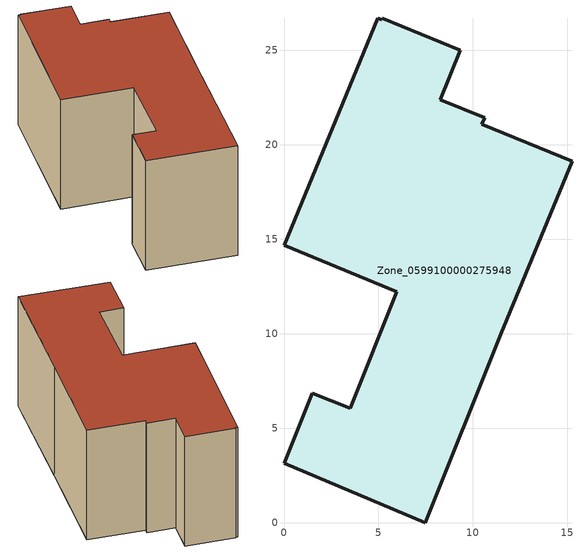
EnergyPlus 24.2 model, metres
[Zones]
Zone_0599100000275948
 floor ground (C_G): 0.01,14.68 4.96,26.69 5.18,26.62 5.21,26.69 9.34,25 8.27,22.4 10.62,21.43 10.47,21.08 15.24,19.12 11.48,9.97 7.47,0 0,3.15 1.51,6.84 3.52,6.05 5.96,12.23 z0
 wall outside (C_F): 10.47,21.08 10.62,21.43 8.27,22.4 9.34,25 5.21,26.69 5.18,26.62 4.96,26.69 0.01,14.68 5.96,12.23 3.52,6.05 1.51,6.84 0,3.15 7.47,0 11.48,9.97 15.24,19.12 10.47,21.08 z0:11.25
 roof outside (C_R): 4.96,26.69 0.01,14.68 5.96,12.23 3.52,6.05 1.51,6.84 0,3.15 7.47,0 11.48,9.97 15.24,19.12 10.47,21.08 10.62,21.43 8.27,22.4 9.34,25 5.21,26.69 5.18,26.62 z11.25
[BUILDING]
Pand.0599100000275948: North Axis=0; Terrain=City; Loads Convergence Tolerance Value=0.04; Temperature Convergence Tolerance Value=0.4; Solar Distribution=FullExterior; Maximum Number of Warmup Days=25; Minimum Number of Warmup Days=1
[Site:Location]
Rotterdam.The.Hague.AP_ZH_NLD Design_Conditions: Latitude=51.96; Longitude=4.45; Time Zone=1; Elevation=-4.5
[SITE:GROUNDTEMPERATURE:BUILDINGSURFACE]
18, 18, 18, 18, 18, 18, 18, 18, 18, 18, 18, 18
[MATERIAL] Thermal Absorptance=0.9; Solar Absorptance=0.7; Visible Absorptance=0.7
Name | Roughness | Thickness | Conductivity | Density | Specific Heat
G.D.1965 | MediumSmooth | 0.15 | 1 | 540 | 1210
F.D.1965 | Rough | 0.3 | 0.857143 | 1920 | 840
R.D.1965 | MediumRough | 0.2 | 0.08 | 1500 | 1000
[CONSTRUCTION]
C_G: G.D.1965
C_F: F.D.1965
C_R: R.D.1965
[ZONE]
Zone_0599100000275948: Type=1; Multiplier=1; Ceiling Height=Autocalculate; Volume=Autocalculate; Floor Area=autocalculate; Part of Total Floor Area=Yes
[ZONEINFILTRATION:DESIGNFLOWRATE]
Infil_Zone_0599100000275948: Zone or ZoneList or Space or SpaceList=Zone_0599100000275948; Schedule=AlwaysOn; Design Flow Rate Calculation Method=Flow/Area; Flow Rate per Floor Area=0.0042; Constant Term Coefficient=1; Temperature Term Coefficient=0; Velocity Term Coefficient=0; Velocity Squared Term Coefficient=0
[HVACTEMPLATE:ZONE:IDEALLOADSAIRSYSTEM]
Zone_0599100000275948: Maximum Heating Supply Air Temperature=50; Minimum Cooling Supply Air Temperature=13; Maximum Heating Supply Air Humidity Ratio=0.0156; Minimum Cooling Supply Air Humidity Ratio=0.0077; Heating Limit=NoLimit; Cooling Limit=NoLimit; Dehumidification Control Type=ConstantSensibleHeatRatio; Cooling Sensible Heat Ratio=0.7; Dehumidification Setpoint=60; Humidification Control Type=None; Humidification Setpoint=30; Outdoor Air Method=None; Outdoor Air Flow Rate per Person=0.00944; Outdoor Air Flow Rate per Zone Floor Area=0; Outdoor Air Flow Rate per Zone=0; Demand Controlled Ventilation Type=None; Outdoor Air Economizer Type=NoEconomizer; Heat Recovery Type=None; Sensible Heat Recovery Effectiveness=0.7; Latent Heat Recovery Effectiveness=0.65
[ZONECONTROL:THERMOSTAT]
ThermostatControl_Zone_0599100000275948: Zone or ZoneList=Zone_0599100000275948; Control Type Schedule=DualSetpointControlType; Control 1=Thermostat_Zone_0599100000275948; Temperature Difference Between Cutout And Setpoint=0
[THERMOSTATSETPOINT:DUALSETPOINT]
Thermostat_Zone_0599100000275948: Heating Setpoint Temperature Schedule=HeatingSetpoint_Zone_0599100000275948; Cooling Setpoint Temperature Schedule=CoolingSetpoint_Zone_0599100000275948
[SCHEDULE:COMPACT]
HeatingSetpoint_Zone_0599100000275948: Through: 12/31, For: AllDays, Until: 24:00, 21
CoolingSetpoint_Zone_0599100000275948: Through: 12/31, For: AllDays, Until: 24:00, 24
DualSetpointControlType: Through: 12/31, For: AllDays, Until: 24:00, 4
AlwaysOn: Through: 12/31, For: AllDays, Until: 24:00, 1
